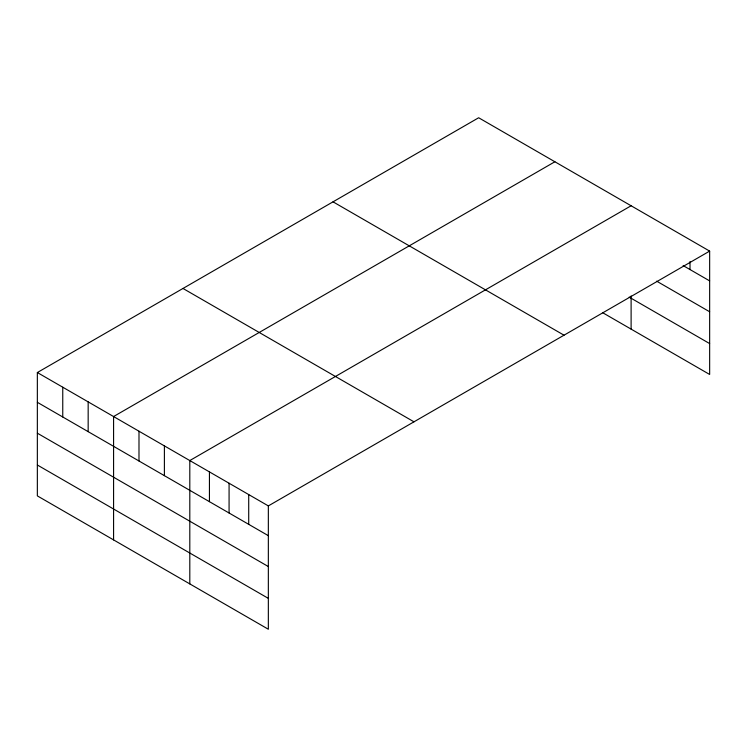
<?xml version="1.0" encoding="UTF-8"?>
<svg xmlns="http://www.w3.org/2000/svg" width="747" height="747" viewBox="0 0 747 747"><rect width="100%" height="100%" fill="white"/><g stroke="black" fill="none" stroke-linecap="round" stroke-linejoin="round"><path stroke-width="1.12" d="M709.65 251.113L268.341 505.906L268.341 629.245L37.35 495.887L37.35 372.538L478.659 117.755L709.65 251.113L709.65 374.462L602.773 312.76M554.881 161.763L113.581 416.546L113.581 539.894M631.112 205.77L189.803 460.554L189.803 583.902M683.141 265.587L709.65 280.891M656.641 281.161L709.65 311.77M629.161 297.11L709.65 343.583M333.022 201.83L564.022 335.198M182.978 288.454L413.978 421.822M37.35 372.538L268.341 505.906M37.35 402.316L268.341 535.674M37.35 433.195L268.341 566.553M37.35 465.007L268.341 598.366M690.013 261.543L690.013 269.555M631.112 295.971L631.112 329.119M248.714 494.57L248.714 524.338M229.077 483.225L229.077 513.002M209.44 471.889L209.44 501.667M164.396 445.884L164.396 475.662M138.989 431.215L138.989 460.992M88.165 401.877L88.165 431.654M62.757 387.207L62.757 416.985"/></g></svg>
